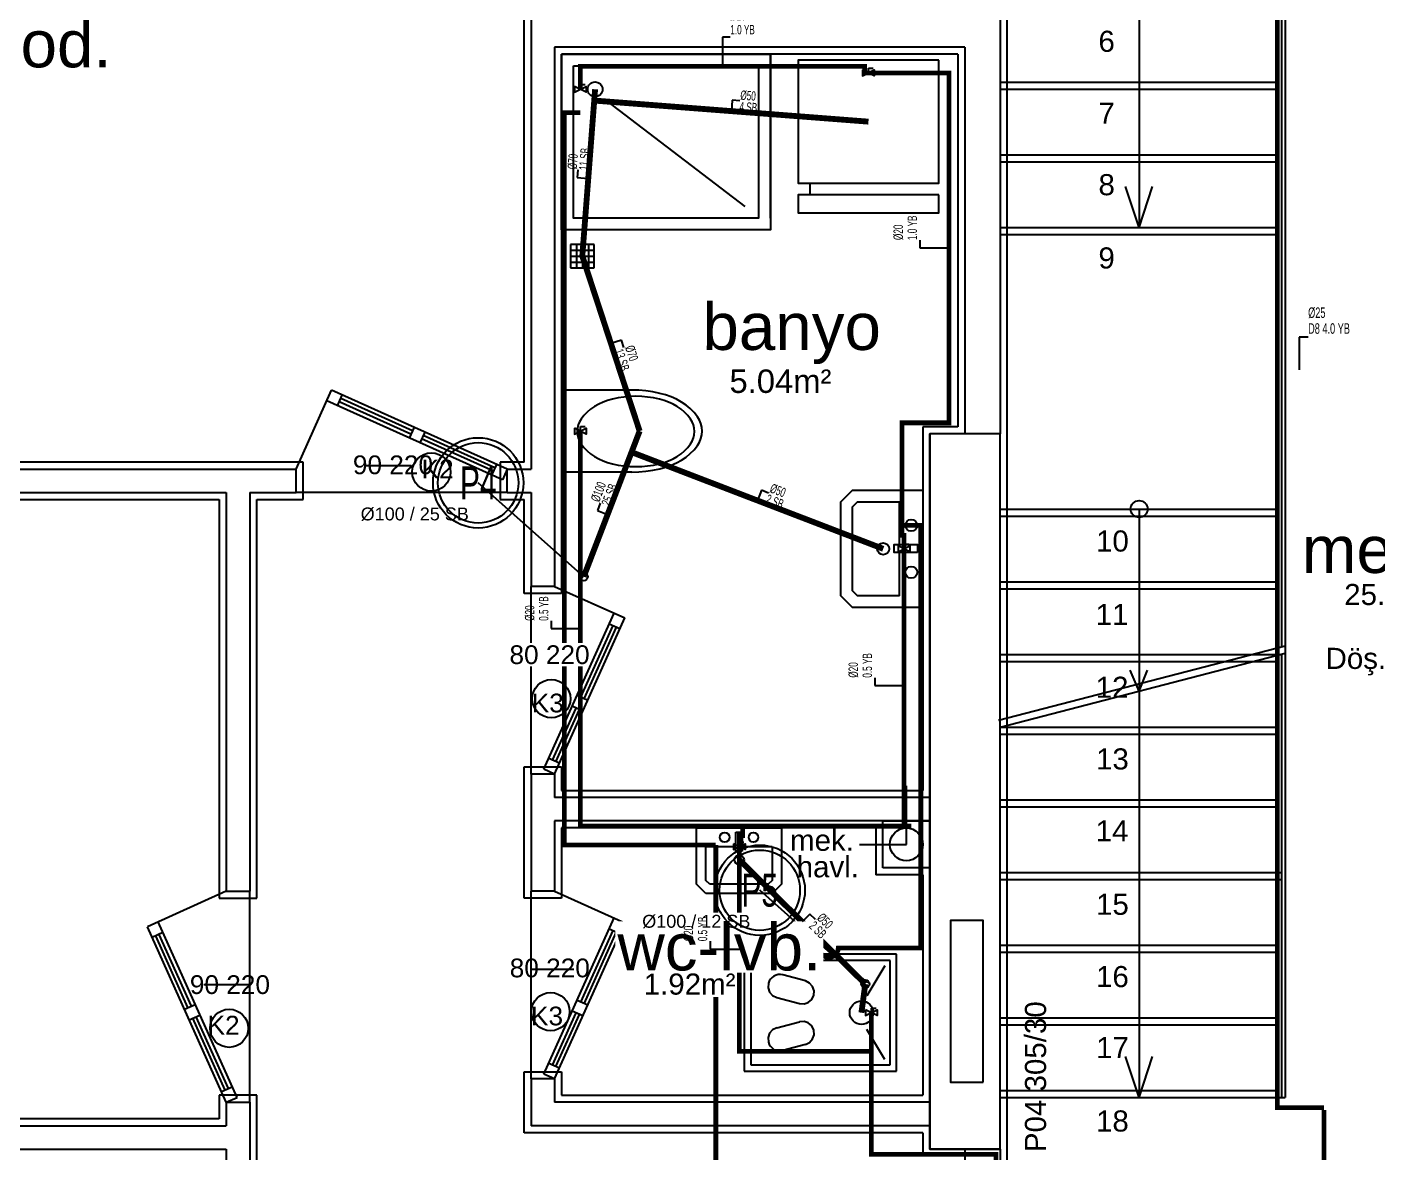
# Model space of a CAD drawing. Header units: centimetres. Extents: x -13133 to 30552, y -2 to 4552.
# Drawn here: x 13176 to 13752, y 1133 to 1613 of the extents above; entities that cross this region are included whole.
import ezdxf
from ezdxf.enums import TextEntityAlignment as Align

# ---------------------------------------------------------------- set-up
doc = ezdxf.new("R2010")
doc.units = ezdxf.units.CM
for name, pattern in [('BASMA HATTI', [31, 25, -6]), ('DASHED', [18, 12, -6]), ('PISSU HATTI', [26, 20, -6])]:
    doc.linetypes.add(name, pattern=pattern)
for name, color, linetype in [('MTY-PISSU-CAP', 211, 'CONTINUOUS'), ('MTY-PISSU-KOLON', 211, 'DASHED'), ('MTY-TEMIZSU-CAP', 101, 'CONTINUOUS'), ('MTY-VANA', 1, 'CONTINUOUS'), ('MTY-YUK-BIRIMI', 7, 'CONTINUOUS'), ('ROTAS-MIMARI', 8, 'CONTINUOUS'), ('ROTAS-MIMARI-KOLON', 8, 'CONTINUOUS'), ('ROTAS-MIMARI-YAZI', 8, 'CONTINUOUS'), ('ROTAS-PISSU-BORU-TAVANDAN', 6, 'PISSU HATTI'), ('ROTAS-PISSU-CAP', 211, 'CONTINUOUS'), ('ROTAS-PISSU-KOLONNO', 211, 'CONTINUOUS'), ('ROTAS-SICAKSU-BORU', 1, 'BASMA HATTI'), ('ROTAS-SOGUKSU-BORU', 5, 'CONTINUOUS'), ('ROTAS-TEFRIS', 15, 'CONTINUOUS')]:
    doc.layers.add(name, color=color, linetype=linetype)
doc.styles.add('ANOTATIVO', font='arial.ttf')
doc.styles.add('MTY_CAP', font='wturkce.SHX', dxfattribs={"width": 0.65, "height": 20})
doc.styles.add('MTYCAPLT', font='arial.ttf', dxfattribs={"width": 0.65, "height": 1})
doc.styles.add('ROTAS', font='arial.ttf')

# ---------------------------------------------------------------- blocks, each defined once
blk = doc.blocks.new('MTY-PIS SU CAP SB')
at = {"layer": 'MTY-PISSU-CAP'}
for p, q in [((0.83, 1.17), (0, 1.17)), ((0, 1.17), (0, 0))]:
    blk.add_line(p, q, dxfattribs=at)
at = {"layer": 'MTY-PISSU-CAP', "style": 'MTY_CAP', "width": 0.65}
blk.add_attdef('PSCP_001', (0.83, 1.29), '', height=1, dxfattribs=at)
at = {"layer": 'MTY-YUK-BIRIMI', "color": 211, "style": 'MTY_CAP', "width": 0.65}
blk.add_attdef('PS_001', (0.83, 0.07), '', height=1, dxfattribs=at)
blk = doc.blocks.new('MTY-PIS SU KOLON')
at = {"layer": 'MTY-PISSU-KOLON', "linetype": 'Continuous', "lineweight": -3}
blk.add_hatch(color=256, dxfattribs=at).paths.add_polyline_path([(-2.7, -0.1, 0.848135), (0, -0.1, -0.848135), (2.7, -0.1, 0.414214), (0, 2.6, 0.414214)])
blk.add_circle((0, 0), 3.5, dxfattribs=at)
blk = doc.blocks.new('MTY-KOLON NO PIS SU')
at = {"color": 6, "linetype": 'Continuous', "ltscale": 100}
blk.add_circle((0, 0), 27.5, dxfattribs=at)
at = {"color": 7, "linetype": 'Continuous', "ltscale": 100}
blk.add_circle((0, 0), 24.5, dxfattribs=at)
at = {"style": 'ANOTATIVO', "width": 0.65}
blk.add_attdef('K', text='', height=20, dxfattribs=at).set_placement((0, 0), align=Align.MIDDLE_CENTER)
blk = doc.blocks.new('MTY-KURESEL VANA')
at = {"layer": 'MTY-VANA'}
for p, q in [((0, 0), (0, 8)), ((0, 8), (8, 8))]:
    blk.add_line(p, q, dxfattribs=at)
blk.add_lwpolyline([(-10, 5), (-10, -5), (10, 5), (10, -5), (-10, 5)], dxfattribs=at)
at = {"layer": 'MTY-VANA', "style": 'MTYCAPLT', "width": 0.65}
blk.add_attdef('CAP', text='', height=10, dxfattribs=at).set_placement((-1.1, 0), align=Align.CENTER)
blk = doc.blocks.new('MTY-TEMIZ SU CAP MB')
at = {"layer": 'MTY-TEMIZSU-CAP'}
for p, q in [((0.83, 3.1), (0, 3.1)), ((0, 3.1), (0, 0))]:
    blk.add_line(p, q, dxfattribs=at)
at = {"layer": 'MTY-TEMIZSU-CAP', "style": 'MTY_CAP', "width": 0.65}
for tag, p in [('SOCP_001', (0.83, 4.92)), ('SCCP_001', (0.83, 1.92))]:
    blk.add_attdef(tag, p, '', height=1, dxfattribs=at)
at = {"layer": 'MTY-YUK-BIRIMI', "color": 101, "style": 'MTY_CAP', "width": 0.65}
for tag, p in [('SO_001', (0.83, 3.42)), ('SC_001', (0.83, 0.42))]:
    blk.add_attdef(tag, p, '', height=1, dxfattribs=at)

msp = doc.modelspace()

# ---------------------------------------------------------------- linework, layer by layer
at = {"layer": 'ROTAS-MIMARI'}
for p, q in [((13650.07, 1774.24), (13650.07, 1527.24)), ((13709.32, 1774.24), (13709.32, 1348.07)), ((13710.82, 1774.24), (13710.82, 1348.46)), ((13712.32, 1774.24), (13712.32, 1345.75)), ((13590.82, 1689.24), (13590.82, 1439.24)), ((13593.82, 1474.24), (13593.82, 1689.24)), ((13387.82, 1427.24), (13387.82, 1627.1)), ((13390.82, 1624.1), (13390.82, 1424.24)), ((13575.82, 1604.24), (13400.82, 1604.24)), ((13400.82, 1604.24), (13400.82, 1374.24)), ((13575.82, 1604.24), (13575.82, 1439.24)), ((13572.82, 1601.24), (13403.82, 1601.24)), ((13403.82, 1601.24), (13403.82, 1371.24)), ((13492.82, 1531.24), (13492.82, 1601.24)), ((13572.82, 1601.24), (13572.82, 1442.24)), ((13590.82, 1589.24), (13709.32, 1589.24)), ((13590.82, 1586.24), (13709.32, 1586.24)), ((13590.82, 1558.24), (13709.32, 1558.24)), ((13590.82, 1555.24), (13709.32, 1555.24)), ((13650.07, 1527.24), (13644.34, 1544.76)), ((13650.07, 1527.24), (13655.81, 1544.76)), ((13590.82, 1527.24), (13709.32, 1527.24)), ((13590.82, 1524.24), (13709.32, 1524.24)), ((13417.63, 1520.1), (13407.63, 1520.1)), ((13407.63, 1520.1), (13407.63, 1510.1)), ((13407.63, 1517.63), (13417.63, 1517.63)), ((13410.09, 1520.1), (13410.09, 1510.1)), ((13412.71, 1520.1), (13412.71, 1510.1)), ((13415.33, 1520.1), (13415.33, 1510.1)), ((13417.63, 1510.1), (13417.63, 1520.1)), ((13407.63, 1515.1), (13417.63, 1515.1)), ((13407.63, 1512.57), (13417.63, 1512.57)), ((13407.63, 1510.1), (13417.63, 1510.1)), ((13593.82, 1414.24), (13593.82, 1474.24)), ((13290.58, 1424.24), (13305.7, 1457.88)), ((13380.58, 1424.24), (13305.7, 1457.88)), ((13433.7, 1457.98), (13403.77, 1457.98)), ((13403.77, 1457.98), (13403.77, 1422.94)), ((13378.53, 1419.68), (13303.65, 1453.32)), ((13308.21, 1451.27), (13310.26, 1455.83)), ((13339.54, 1439.16), (13308.94, 1452.91)), ((13340.19, 1440.6), (13309.59, 1454.35)), ((13340.86, 1442.08), (13338.81, 1437.52)), ((13557.82, 1442.24), (13557.82, 1287.24)), ((13572.82, 1442.24), (13557.82, 1442.24)), ((13345.42, 1440.03), (13343.37, 1435.47)), ((13374.7, 1423.36), (13344.1, 1437.11)), ((13375.35, 1424.8), (13344.75, 1438.55)), ((12930.82, 1424.24), (13290.58, 1424.24)), ((13293.58, 1427.24), (12933.82, 1427.24)), ((13290.58, 1414.24), (13290.58, 1424.24)), ((13293.58, 1411.24), (13293.58, 1427.24)), ((13320.33, 1425.87), (13339.65, 1425.87)), ((13376.02, 1426.29), (13373.97, 1421.72)), ((13387.82, 1427.24), (13377.58, 1427.24)), ((13377.58, 1427.24), (13377.58, 1411.24)), ((13380.58, 1424.24), (13378.53, 1419.68)), ((13380.58, 1424.24), (13390.82, 1424.24)), ((13380.58, 1414.24), (13380.58, 1424.24)), ((13433.7, 1422.98), (13403.81, 1422.98)), ((12930.82, 1414.24), (13260.82, 1414.24)), ((13260.82, 1414.24), (13260.82, 1244.24)), ((13270.82, 1414.24), (13290.58, 1414.24)), ((13270.82, 1414.24), (13270.82, 1244.24)), ((13380.58, 1414.24), (13290.58, 1414.24)), ((13380.58, 1414.24), (13390.82, 1414.24)), ((13390.82, 1414.24), (13390.82, 1374.24)), ((13593.82, 1189.24), (13593.82, 1414.24)), ((12933.82, 1411.24), (13257.82, 1411.24)), ((13257.82, 1411.24), (13257.82, 1241.24)), ((13273.82, 1241.24), (13273.82, 1411.24)), ((13273.82, 1411.24), (13293.58, 1411.24)), ((13377.58, 1411.24), (13387.82, 1411.24)), ((13387.82, 1371.24), (13387.82, 1411.24)), ((13590.82, 1407.24), (13709.32, 1407.24)), ((13650.07, 1407.24), (13650.07, 1329.6)), ((13590.82, 1404.24), (13709.32, 1404.24)), ((13403.82, 1371.24), (13387.82, 1371.24)), ((13400.82, 1374.24), (13390.82, 1374.24)), ((13390.82, 1294.24), (13390.82, 1374.24)), ((13400.82, 1374.24), (13430.73, 1360.8)), ((13590.82, 1376.24), (13709.32, 1376.24)), ((13590.82, 1373.24), (13709.32, 1373.24)), ((13396.26, 1296.29), (13426.17, 1362.85)), ((13400.82, 1294.24), (13430.73, 1360.8)), ((13412.01, 1326.95), (13425.76, 1357.55)), ((13413.45, 1326.3), (13427.2, 1356.9)), ((13424.12, 1358.29), (13428.68, 1356.24)), ((13590.07, 1317.14), (13712.32, 1348.85)), ((13408.94, 1345.49), (13390.82, 1345.49)), ((13590.82, 1314.24), (13712.32, 1345.75)), ((13590.82, 1345.24), (13709.32, 1345.24)), ((13709.32, 1345.24), (13709.32, 1156.24)), ((13710.82, 1345.36), (13710.82, 1156.24)), ((13712.32, 1345.75), (13712.32, 1156.24)), ((13590.82, 1342.24), (13709.32, 1342.24)), ((13650.07, 1329.6), (13646.21, 1338.51)), ((13650.07, 1329.6), (13653.72, 1338.57)), ((13414.93, 1325.64), (13410.37, 1327.69)), ((13650.07, 1329.6), (13650.07, 1156.24)), ((13399.95, 1300.11), (13409.96, 1322.39)), ((13401.39, 1299.46), (13411.4, 1321.74)), ((13412.89, 1321.08), (13408.32, 1323.13)), ((13590.82, 1314.24), (13709.32, 1314.24)), ((13590.82, 1311.24), (13709.32, 1311.24)), ((13387.82, 1241.24), (13387.82, 1297.24)), ((13387.82, 1297.24), (13403.82, 1297.24)), ((13400.82, 1294.24), (13396.26, 1296.29)), ((13402.87, 1298.8), (13398.31, 1300.85)), ((13403.82, 1297.24), (13403.82, 1287.24)), ((13390.82, 1294.24), (13390.82, 1244.24)), ((13400.82, 1294.24), (13390.82, 1294.24)), ((13400.82, 1294.24), (13400.82, 1284.24)), ((13403.82, 1287.24), (13557.82, 1287.24)), ((13550.82, 1264.24), (13550.82, 1289.24)), ((13560.82, 1284.24), (13400.82, 1284.24)), ((13590.82, 1283.24), (13709.32, 1283.24)), ((13590.82, 1280.24), (13709.32, 1280.24)), ((13560.82, 1274.24), (13400.82, 1274.24)), ((13400.82, 1274.24), (13400.82, 1244.24)), ((13540.82, 1274.24), (13560.82, 1274.24)), ((13540.82, 1254.24), (13540.82, 1274.24)), ((13560.82, 1274.24), (13560.82, 1254.24)), ((13537.82, 1271.24), (13403.82, 1271.24)), ((13403.82, 1271.24), (13403.82, 1241.24)), ((13461.34, 1271.24), (13497.6, 1271.24)), ((13461.34, 1247.24), (13461.34, 1271.24)), ((13478.13, 1261.41), (13478.13, 1269.41)), ((13478.13, 1269.41), (13480.81, 1269.41)), ((13480.81, 1269.41), (13480.81, 1261.41)), ((13497.6, 1271.24), (13497.6, 1247.24)), ((13537.82, 1271.24), (13537.82, 1251.24)), ((13478.13, 1263.24), (13465.34, 1263.24)), ((13465.34, 1248.89), (13465.34, 1263.24)), ((13493.6, 1263.24), (13480.81, 1263.24)), ((13493.6, 1263.24), (13493.6, 1248.89)), ((13530.82, 1264.24), (13550.82, 1264.24)), ((13480.81, 1261.41), (13478.13, 1261.41)), ((13557.82, 1251.24), (13537.82, 1251.24)), ((13560.82, 1254.24), (13540.82, 1254.24)), ((13557.82, 1251.24), (13557.82, 1212.24)), ((13590.82, 1252.24), (13710.82, 1252.24)), ((13465.34, 1243.24), (13461.34, 1247.24)), ((13466.99, 1247.24), (13465.34, 1248.89)), ((13491.94, 1247.24), (13466.99, 1247.24)), ((13493.6, 1248.89), (13491.94, 1247.24)), ((13497.6, 1247.24), (13493.6, 1243.24)), ((13590.82, 1249.24), (13710.82, 1249.24)), ((13260.82, 1244.24), (13227.18, 1229.12)), ((13257.82, 1241.24), (13273.82, 1241.24)), ((13260.82, 1244.24), (13270.82, 1244.24)), ((13270.82, 1154.24), (13270.82, 1244.24)), ((13403.82, 1241.24), (13387.82, 1241.24)), ((13400.82, 1244.24), (13390.82, 1244.24)), ((13390.82, 1164.24), (13390.82, 1244.24)), ((13400.82, 1244.24), (13430.73, 1230.8)), ((13493.6, 1243.24), (13465.34, 1243.24)), ((13260.82, 1154.24), (13227.18, 1229.12)), ((13265.39, 1156.29), (13231.74, 1231.17)), ((13396.26, 1166.29), (13426.17, 1232.85)), ((13400.82, 1164.24), (13430.73, 1230.8)), ((13412.01, 1196.95), (13425.76, 1227.55)), ((13424.12, 1228.29), (13428.68, 1226.24)), ((13233.79, 1226.61), (13229.23, 1224.56)), ((13244.46, 1194.62), (13230.71, 1225.22)), ((13245.9, 1195.27), (13232.15, 1225.87)), ((13413.45, 1196.3), (13427.2, 1226.9)), ((13481.67, 1217.46), (13481.67, 1167.46)), ((13546.67, 1217.46), (13481.67, 1217.46)), ((13546.67, 1167.46), (13546.67, 1217.46)), ((13590.82, 1221.24), (13709.32, 1221.24)), ((13590.82, 1218.24), (13709.32, 1218.24)), ((13408.96, 1210.86), (13390.85, 1210.86)), ((13484.46, 1214.68), (13484.46, 1170.24)), ((13543.89, 1214.68), (13484.46, 1214.68)), ((13541.67, 1212.46), (13533.9, 1199.71)), ((13543.89, 1170.24), (13543.89, 1214.68)), ((13557.82, 1212.24), (13557.82, 1157.26)), ((13251.25, 1204.52), (13270.82, 1204.52)), ((13507.8, 1205.99), (13498.14, 1208.58)), ((13495.55, 1198.92), (13505.21, 1196.34)), ((13242.98, 1193.96), (13247.54, 1196.01)), ((13412.89, 1191.08), (13408.32, 1193.13)), ((13414.93, 1195.64), (13410.37, 1197.69)), ((13245.03, 1189.4), (13249.59, 1191.45)), ((13260.26, 1159.46), (13246.51, 1190.06)), ((13261.7, 1160.11), (13247.95, 1190.71)), ((13399.95, 1170.11), (13409.96, 1192.39)), ((13401.39, 1169.46), (13411.4, 1191.74)), ((13495.55, 1185.99), (13505.21, 1188.58)), ((13590.82, 1190.24), (13709.32, 1190.24)), ((13590.82, 1187.24), (13709.32, 1187.24)), ((13593.82, 1134.24), (13593.82, 1189.24)), ((13541.67, 1172.46), (13533.9, 1185.28)), ((13507.8, 1178.92), (13498.14, 1176.34)), ((13402.87, 1168.8), (13398.31, 1170.85)), ((13484.46, 1170.24), (13543.89, 1170.24)), ((13650.07, 1156.24), (13644.34, 1173.76)), ((13650.07, 1156.24), (13655.81, 1173.76)), ((13387.82, 1141.24), (13387.82, 1167.24)), ((13387.82, 1167.24), (13403.82, 1167.24)), ((13390.82, 1164.24), (13390.82, 1144.24)), ((13400.82, 1164.24), (13390.82, 1164.24)), ((13400.82, 1164.24), (13396.26, 1166.29)), ((13400.82, 1164.24), (13400.82, 1154.24)), ((13403.82, 1167.24), (13403.82, 1157.24)), ((13481.67, 1167.46), (13546.67, 1167.46)), ((13258.78, 1158.8), (13263.34, 1160.85)), ((13590.82, 1159.24), (13709.32, 1159.24)), ((13273.82, 1157.24), (13257.82, 1157.24)), ((13257.82, 1157.24), (13257.82, 1152.24)), ((13260.82, 1154.24), (13265.39, 1156.29)), ((13260.82, 1154.24), (13260.82, 1144.24)), ((13260.82, 1154.24), (13270.82, 1154.24)), ((13270.82, 1154.24), (13270.82, 1124.24)), ((13273.82, 1149.24), (13273.82, 1157.24)), ((13560.82, 1154.26), (13400.82, 1154.26)), ((13403.82, 1157.26), (13557.82, 1157.26)), ((13590.82, 1156.24), (13710.82, 1156.24)), ((13709.32, 1156.24), (13712.32, 1156.24)), ((13709.32, 1156.24), (13712.32, 1156.24)), ((13257.82, 1147.24), (12938.82, 1147.24)), ((13257.82, 1152.24), (13257.82, 1147.24)), ((13273.82, 1134.24), (13273.82, 1149.24)), ((12935.82, 1144.24), (13260.82, 1144.24)), ((13557.82, 1141.26), (13387.82, 1141.26)), ((13560.82, 1144.26), (13390.82, 1144.26)), ((13557.82, 1141.26), (13557.82, 1131.24)), ((12935.82, 1134.24), (13260.82, 1134.24)), ((13260.82, 1134.24), (13260.82, 1124.24)), ((13273.82, 1121.24), (13273.82, 1134.24)), ((13575.82, 1134.24), (13575.82, 1104.24)), ((13590.82, 1134.24), (13590.82, 1104.24)), ((13593.82, 1101.24), (13593.82, 1134.24))]:
    msp.add_line(p, q, dxfattribs=at)
for points in [[(13403.82, 1601.24), (13492.82, 1601.24), (13492.82, 1526.24), (13403.82, 1526.24), (13403.82, 1601.24)], [(13408.82, 1596.24), (13487.82, 1596.24), (13487.82, 1531.24), (13408.82, 1531.24), (13408.82, 1596.24)], [(13564.66, 1598.61), (13504.66, 1598.61), (13504.66, 1546.26), (13564.66, 1546.26), (13564.66, 1598.61)], [(13482.09, 1536.24), (13423.09, 1581.24)], [(13509.66, 1546.26), (13509.66, 1541.26)], [(13564.66, 1541.26), (13504.66, 1541.26), (13504.66, 1533.61), (13564.66, 1533.61), (13564.66, 1541.26)], [(13445.74, 1456.54), (13442.77, 1457.17), (13439.76, 1457.62), (13436.74, 1457.89), (13433.7, 1457.98)], [(13425.44, 1454.09), (13423.44, 1453.51), (13421.5, 1452.79), (13419.61, 1451.92), (13417.78, 1450.92)], [(13435.46, 1455.31), (13432.93, 1455.24), (13430.41, 1455.01), (13427.92, 1454.62), (13425.44, 1454.09)], [(13445.48, 1454.09), (13443, 1454.62), (13440.5, 1455.01), (13437.99, 1455.24), (13435.46, 1455.31)], [(13453.14, 1450.92), (13451.31, 1451.92), (13449.42, 1452.79), (13447.48, 1453.51), (13445.48, 1454.09)], [(13454.91, 1452.85), (13452.73, 1454.02), (13450.46, 1455.03), (13448.13, 1455.87), (13445.74, 1456.54)], [(13461.75, 1446.6), (13460.3, 1448.43), (13458.66, 1450.09), (13456.87, 1451.57), (13454.91, 1452.85)], [(13417.78, 1450.92), (13416.16, 1449.82), (13414.66, 1448.56), (13413.3, 1447.15), (13412.11, 1445.59)], [(13458.81, 1445.59), (13457.61, 1447.15), (13456.26, 1448.56), (13454.76, 1449.82), (13453.14, 1450.92)], [(13463.7, 1440.48), (13463.57, 1442.11), (13463.2, 1443.69), (13462.59, 1445.2), (13461.75, 1446.6)], [(13412.11, 1445.59), (13411.4, 1444.38), (13410.88, 1443.08), (13410.57, 1441.72), (13410.46, 1440.31)], [(13460.46, 1440.31), (13460.35, 1441.72), (13460.04, 1443.08), (13459.52, 1444.38), (13458.81, 1445.59)], [(13461.75, 1434.35), (13462.59, 1435.76), (13463.2, 1437.26), (13463.57, 1438.85), (13463.7, 1440.48)], [(13410.46, 1440.31), (13410.57, 1438.91), (13410.88, 1437.55), (13411.4, 1436.25), (13412.11, 1435.03)], [(13412.11, 1435.03), (13413.3, 1433.48), (13414.66, 1432.07), (13416.16, 1430.8), (13417.78, 1429.71)], [(13453.14, 1429.71), (13454.76, 1430.8), (13456.26, 1432.07), (13457.61, 1433.48), (13458.81, 1435.03)], [(13458.81, 1435.03), (13459.52, 1436.25), (13460.04, 1437.55), (13460.35, 1438.91), (13460.46, 1440.31)], [(13590.82, 1439.24), (13560.82, 1439.24)], [(13560.82, 1134.24), (13560.82, 1439.24)], [(13590.82, 1134.24), (13590.82, 1439.24)], [(13417.78, 1429.71), (13419.61, 1428.7), (13421.5, 1427.84), (13423.44, 1427.12), (13425.44, 1426.54)], [(13445.48, 1426.54), (13447.48, 1427.12), (13449.42, 1427.84), (13451.31, 1428.7), (13453.14, 1429.71)], [(13454.91, 1428.1), (13456.87, 1429.39), (13458.66, 1430.86), (13460.3, 1432.52), (13461.75, 1434.35)], [(13425.44, 1426.54), (13427.92, 1426), (13430.41, 1425.62), (13432.93, 1425.39), (13435.46, 1425.31)], [(13433.7, 1422.98), (13436.74, 1423.07), (13439.76, 1423.34), (13442.77, 1423.79), (13445.74, 1424.41)], [(13435.46, 1425.31), (13437.99, 1425.39), (13440.5, 1425.62), (13443, 1426), (13445.48, 1426.54)], [(13445.74, 1424.41), (13448.13, 1425.08), (13450.46, 1425.92), (13452.73, 1426.93), (13454.91, 1428.1)], [(13557.92, 1415.27), (13557.92, 1365.27), (13527.92, 1365.27), (13522.92, 1370.27), (13522.92, 1410.27), (13527.92, 1415.27), (13557.92, 1415.27)], [(13547.92, 1370.27), (13529.99, 1370.27), (13527.92, 1372.35), (13527.92, 1408.2), (13529.99, 1410.27), (13547.92, 1410.27)], [(13547.92, 1392.08), (13547.92, 1410.27)], [(13555.64, 1388.73), (13545.64, 1388.73), (13545.64, 1392.08), (13555.64, 1392.08), (13555.64, 1388.73)], [(13547.92, 1370.27), (13547.92, 1388.73)], [(13492.01, 1205.05), (13491.89, 1203.07), (13492.51, 1201.25), (13493.77, 1199.81), (13495.55, 1198.92)], [(13498.14, 1208.58), (13497.17, 1208.74), (13496.19, 1208.71), (13495.24, 1208.49), (13494.34, 1208.08), (13493.54, 1207.51), (13492.88, 1206.8), (13492.36, 1205.97), (13492.01, 1205.05)], [(13505.21, 1196.34), (13507.19, 1196.21), (13509, 1196.83), (13510.45, 1198.09), (13511.33, 1199.87), (13511.46, 1201.85), (13510.83, 1203.67), (13509.58, 1205.11), (13507.8, 1205.99)], [(13507.8, 1178.92), (13509.58, 1179.81), (13510.83, 1181.25), (13511.46, 1183.07), (13511.33, 1185.05), (13510.45, 1186.83), (13509, 1188.08), (13507.19, 1188.71), (13505.21, 1188.58)], [(13495.55, 1185.99), (13493.77, 1185.11), (13492.51, 1183.67), (13491.89, 1181.85), (13492.01, 1179.87)], [(13492.01, 1179.87), (13492.36, 1178.95), (13492.88, 1178.12), (13493.54, 1177.41), (13494.34, 1176.83), (13495.24, 1176.43), (13496.19, 1176.21), (13497.17, 1176.18), (13498.14, 1176.34)], [(13590.82, 1134.24), (13560.82, 1134.24)]]:
    msp.add_lwpolyline(points, dxfattribs=at)
for centre, radius in [((13418.09, 1586.24), 3.16), ((13348.25, 1423.03), 8.14), ((13650.07, 1407.24), 3.6), ((13552.92, 1400.27), 2.52), ((13540.96, 1390.27), 2.52), ((13552.92, 1380.27), 2.52), ((13399.42, 1326.36), 8.14), ((13473.34, 1267.24), 2.02), ((13485.6, 1267.24), 2.02), ((13550.82, 1264.24), 7), ((13479.57, 1257.67), 2.02), ((13399.08, 1192.9), 8.14), ((13262.03, 1185.82), 8.14), ((13531.67, 1192.46), 5)]:
    msp.add_circle(centre, radius, dxfattribs=at)
at = {"layer": 'ROTAS-MIMARI-KOLON'}
for points in [[(13590.82, 1439.24), (13560.82, 1439.24), (13560.82, 1134.24), (13590.82, 1134.24), (13590.82, 1439.24)], [(13583.63, 1162.84), (13583.63, 1231.81), (13569.66, 1231.81), (13569.66, 1162.84), (13583.63, 1162.84)]]:
    msp.add_lwpolyline(points, dxfattribs=at)
at = {"layer": 'ROTAS-PISSU-BORU-TAVANDAN', "const_width": 2.5}
for points in [[(13418.09, 1586.24), (13417.72, 1581.42)], [(13417.72, 1581.42), (13412.63, 1515.1)], [(13534.66, 1572.43), (13417.72, 1581.42)], [(13412.63, 1515.1), (13437.08, 1440.48)], [(13437.08, 1440.48), (13433.63, 1431.49)], [(13433.63, 1431.49), (13413.24, 1378.39)], [(13540.96, 1390.27), (13433.63, 1431.49)], [(13479.57, 1257.67), (13533.31, 1204.68)], [(13531.67, 1192.46), (13533.31, 1204.68)]]:
    msp.add_lwpolyline(points, dxfattribs=at)
at = {"layer": 'ROTAS-PISSU-KOLONNO'}
for p, q in [((13413.24, 1378.39), (13368.24, 1418.39)), ((13533.31, 1204.68), (13488.31, 1244.68))]:
    msp.add_line(p, q, dxfattribs=at)
at = {"layer": 'ROTAS-SICAKSU-BORU', "const_width": 2}
for points in [[(13411.82, 1576.24), (13405, 1576.24), (13405, 1264), (13469.57, 1264)], [(13549.82, 1400.27), (13557, 1400.27), (13557, 1220), (13521.77, 1220), (13521.63, 1218.96), (13521.23, 1218), (13520.6, 1217.17), (13519.77, 1216.54), (13518.81, 1216.14), (13517.77, 1216), (13516.73, 1216.14), (13515.77, 1216.54), (13514.94, 1217.17), (13514.31, 1218), (13513.91, 1218.96), (13513.77, 1220), (13483.57, 1220), (13483.43, 1218.96), (13483.03, 1218), (13482.4, 1217.17), (13481.57, 1216.54), (13480.61, 1216.14), (13479.57, 1216), (13478.53, 1216.14), (13477.57, 1216.54), (13476.74, 1217.17), (13476.11, 1218), (13475.71, 1218.96), (13475.57, 1220), (13469.57, 1220)], [(13469.57, 1263.24), (13469.57, 1264), (13469.57, 952), (13633, 952), (13633, 696), (13653, 696), (13653, 695.15), (13656.72, 695.15)]]:
    msp.add_lwpolyline(points, dxfattribs=at)
at = {"layer": 'ROTAS-SOGUKSU-BORU', "const_width": 2}
for points in [[(13728.93, 1009.24), (13728.93, 1152), (13729, 1152), (13709, 1152), (13709, 1908), (13707.88, 1908), (13707.88, 1911.95)], [(13411.82, 1586.24), (13411.82, 1596), (13533, 1596), (13533, 1593.24), (13534.66, 1593.24)], [(13534.66, 1593.24), (13569, 1593.24), (13569, 1444), (13549, 1444), (13549, 1396), (13549.82, 1396), (13549.82, 1392)], [(13411.82, 1440.48), (13411.82, 1272), (13481, 1272)], [(13549.82, 1390.27), (13549.82, 1392), (13549.82, 1272), (13553, 1272), (13481, 1272), (13481, 1268), (13479.57, 1268), (13479.57, 1263.24)], [(13479.57, 1263.24), (13479.57, 1176), (13535.89, 1176)], [(13535.89, 1192.46), (13535.89, 1132), (13589, 1132), (13589, 1044), (13605, 1044), (13605, 1042.13), (13610.37, 1042.13)]]:
    msp.add_lwpolyline(points, dxfattribs=at)

# ---------------------------------------------------------------- block references
at = {"layer": 'ROTAS-PISSU-KOLONNO'}
ref = msp.add_blockref('MTY-KOLON NO PIS SU', (13368.24, 1418.39), dxfattribs=dict(at, xscale=0.7, yscale=0.7))
ref.add_attrib('K', 'P4', dxfattribs={"height": 14, "style": 'ANOTATIVO', "width": 0.65}).set_placement((13368.24, 1418.39), align=Align.MIDDLE_CENTER)
at = {"layer": 'ROTAS-TEFRIS'}
ref = msp.add_blockref('MTY-TEMIZ SU CAP MB', (13472.41, 1596), dxfattribs=dict(at, xscale=4, yscale=4))
ref.add_attrib('SO_001', '1.0 YB', (13475.75, 1609.67), dxfattribs={"color": 101, "height": 4, "style": 'MTY_CAP', "width": 0.65})
ref.add_attrib('SOCP_001', 'Ø20', (13475.75, 1615.67), dxfattribs={"height": 4, "style": 'MTY_CAP', "width": 0.65})
for name, p, xscale, yscale in [('MTY-KURESEL VANA', (13534.66, 1593.24), 0.25, 0.25), ('MTY-KURESEL VANA', (13411.82, 1586.24), 0.25, 0.25), ('MTY-KURESEL VANA', (13411.82, 1440.48), 0.25, 0.25), ('MTY-KURESEL VANA', (13549.82, 1390.27), 0.25, 0.25), ('MTY-PIS SU KOLON', (13413.24, 1378.39), 0.5, 0.5), ('MTY-KURESEL VANA', (13479.57, 1263.24), 0.25, 0.25), ('MTY-PIS SU KOLON', (13533.31, 1204.68), 0.5, 0.5), ('MTY-KURESEL VANA', (13535.89, 1192.46), 0.25, 0.25)]:
    msp.add_blockref(name, p, dxfattribs=dict(at, xscale=xscale, yscale=yscale))
ref = msp.add_blockref('MTY-PIS SU CAP SB', (13476.19, 1576.92), dxfattribs=dict(at, xscale=4, yscale=4, rotation=-4.392046349340035))
ref.add_attrib('PSCP_001', 'Ø50', (13479.91, 1581.81), dxfattribs={"height": 4, "rotation": 355.60795, "style": 'MTY_CAP', "width": 0.65})
ref.add_attrib('PS_001', '4 SB', (13479.54, 1576.93), dxfattribs={"color": 211, "height": 4, "rotation": 355.60795, "style": 'MTY_CAP', "width": 0.65})
ref = msp.add_blockref('MTY-PIS SU CAP SB', (13415.17, 1548.26), dxfattribs=dict(at, xscale=4, yscale=4, rotation=85.60795365067335))
ref.add_attrib('PSCP_001', 'Ø70', (13410.28, 1551.98), dxfattribs={"height": 4, "rotation": 85.60795, "style": 'MTY_CAP', "width": 0.65})
ref.add_attrib('PS_001', '11 SB', (13415.17, 1551.6), dxfattribs={"color": 211, "height": 4, "rotation": 85.60795, "style": 'MTY_CAP', "width": 0.65})
ref = msp.add_blockref('MTY-TEMIZ SU CAP MB', (13569, 1518.62), dxfattribs=dict(at, xscale=4, yscale=4, rotation=90))
ref.add_attrib('SO_001', '1.0 YB', (13555.33, 1521.95), dxfattribs={"color": 101, "height": 4, "rotation": 90, "style": 'MTY_CAP', "width": 0.65})
ref.add_attrib('SOCP_001', 'Ø20', (13549.33, 1521.95), dxfattribs={"height": 4, "rotation": 90, "style": 'MTY_CAP', "width": 0.65})
ref = msp.add_blockref('MTY-TEMIZ SU CAP MB', (13718.41, 1466.59), dxfattribs=dict(at, xscale=4.5, yscale=4.5))
ref.add_attrib('SO_001', 'D8 4.0 YB', (13722.16, 1481.97), dxfattribs={"color": 101, "height": 4.5, "style": 'MTY_CAP', "width": 0.65})
ref.add_attrib('SOCP_001', 'Ø25', (13722.16, 1488.72), dxfattribs={"height": 4.5, "style": 'MTY_CAP', "width": 0.65})
ref = msp.add_blockref('MTY-PIS SU CAP SB', (13424.85, 1477.79), dxfattribs=dict(at, xscale=4, yscale=4, rotation=-71.85675387407275))
ref.add_attrib('PSCP_001', 'Ø70', (13430.79, 1476.23), dxfattribs={"height": 4, "rotation": 288.14325, "style": 'MTY_CAP', "width": 0.65})
ref.add_attrib('PS_001', '13 SB', (13426.14, 1474.71), dxfattribs={"color": 211, "height": 4, "rotation": 288.14325, "style": 'MTY_CAP', "width": 0.65})
ref = msp.add_blockref('MTY-PIS SU CAP SB', (13423.44, 1404.94), dxfattribs=dict(at, xscale=4, yscale=4, rotation=68.99437060397175))
ref.add_attrib('PSCP_001', 'Ø100', (13419.81, 1409.9), dxfattribs={"height": 4, "rotation": 68.99437, "style": 'MTY_CAP', "width": 0.65})
ref.add_attrib('PS_001', '25 SB', (13424.39, 1408.15), dxfattribs={"color": 211, "height": 4, "rotation": 68.99437, "style": 'MTY_CAP', "width": 0.65})
ref = msp.add_blockref('MTY-PIS SU CAP SB', (13487.3, 1410.88), dxfattribs=dict(at, xscale=4, yscale=4, rotation=-21.005629396047))
ref.add_attrib('PSCP_001', 'Ø50', (13492.26, 1414.5), dxfattribs={"height": 4, "rotation": 338.99437, "style": 'MTY_CAP', "width": 0.65})
ref.add_attrib('PS_001', '2 SB', (13490.5, 1409.93), dxfattribs={"color": 211, "height": 4, "rotation": 338.99437, "style": 'MTY_CAP', "width": 0.65})
ref = msp.add_blockref('MTY-TEMIZ SU CAP MB', (13411.82, 1356.24), dxfattribs=dict(at, xscale=4, yscale=4, rotation=90))
ref.add_attrib('SO_001', '0.5 YB', (13398.16, 1359.57), dxfattribs={"color": 101, "height": 4, "rotation": 90, "style": 'MTY_CAP', "width": 0.65})
ref.add_attrib('SOCP_001', 'Ø20', (13392.16, 1359.57), dxfattribs={"height": 4, "rotation": 90, "style": 'MTY_CAP', "width": 0.65})
ref = msp.add_blockref('MTY-TEMIZ SU CAP MB', (13549.82, 1332), dxfattribs=dict(at, xscale=4, yscale=4, rotation=90))
ref.add_attrib('SO_001', '0.5 YB', (13536.16, 1335.33), dxfattribs={"color": 101, "height": 4, "rotation": 90, "style": 'MTY_CAP', "width": 0.65})
ref.add_attrib('SOCP_001', 'Ø20', (13530.16, 1335.33), dxfattribs={"height": 4, "rotation": 90, "style": 'MTY_CAP', "width": 0.65})

# ---------------------------------------------------------------- texts
at = {"layer": 'ROTAS-MIMARI-YAZI', "style": 'ROTAS'}
for s, height, p in [('yatak od.', 20, (13155.23, 1605.59)), ('6', 9, (13636.23, 1606.7)), ('7', 9, (13636.23, 1576.08)), ('8', 9, (13636.25, 1545.55)), ('9', 9, (13636.23, 1514.31)), ('banyo', 20, (13501.92, 1485.08)), ('5.04m²', 10, (13497.13, 1461.75)), ('90 220', 8, (13331.88, 1426.09)), ('K2', 8, (13350.93, 1424.3)), ('merdiven', 20, (13776.95, 1389.98)), ('10', 9, (13638.7, 1393.6)), ('25.08 m²', 9, (13762.36, 1370.8)), ('11', 9, (13638.54, 1362.28)), ('Döş.Mermer', 9, (13764.17, 1343.56)), ('12', 9, (13638.54, 1331.23)), ('K3', 8, (13397.93, 1324.52)), ('13', 9, (13638.7, 1300.67)), ('14', 9, (13638.54, 1269.99)), ('mek.', 9, (13514.83, 1265.99)), ('havl.', 9, (13517.33, 1254.68)), ('15', 9, (13638.7, 1238.7)), ('80 220', 8, (13398.76, 1211.54)), ('16', 9, (13638.7, 1207.87)), ('90 220', 8, (13262.35, 1204.43)), ('K3', 8, (13397.59, 1191.05)), ('K2', 8, (13259.65, 1187.14)), ('17', 9, (13638.73, 1177.58)), ('18', 9, (13638.7, 1146.28))]:
    msp.add_text(s, height=height, dxfattribs=at).set_placement(p, align=Align.MIDDLE_CENTER)
msp.add_text('P04 305/30', height=9, rotation=90, dxfattribs=at).set_placement((13605.9, 1165.17), align=Align.MIDDLE_CENTER)
at = {"layer": 'ROTAS-PISSU-CAP', "style": 'ROTAS'}
msp.add_text('Ø100 / 25 SB', height=5.5, dxfattribs=at).set_placement((13364.24, 1402.39), align=Align.RIGHT)

# ---------------------------------------------------------------- next in the draw order: wipeouts: each hides what was drawn before it
for points in [[(13414.54, 1340.13), (13382.78, 1340.13), (13382.78, 1350.13), (13414.54, 1350.13)], [(13515.48, 1209.48), (13426.68, 1209.48), (13426.68, 1231.48), (13515.48, 1231.48)]]:
    msp.add_wipeout(points)

# ---------------------------------------------------------------- next in the draw order: block references
at = {"layer": 'ROTAS-TEFRIS'}
ref = msp.add_blockref('MTY-PIS SU CAP SB', (13506.44, 1231.17), dxfattribs=dict(at, xscale=4, yscale=4, rotation=-44.60223324868412))
ref.add_attrib('PSCP_001', 'Ø50', (13512.43, 1232.51), dxfattribs={"height": 4, "rotation": 315.39777, "style": 'MTY_CAP', "width": 0.65})
ref.add_attrib('PS_001', '2 SB', (13509, 1229.02), dxfattribs={"color": 211, "height": 4, "rotation": 315.39777, "style": 'MTY_CAP', "width": 0.65})

# ---------------------------------------------------------------- next in the draw order: texts
at = {"layer": 'ROTAS-MIMARI-YAZI', "style": 'ROTAS'}
msp.add_text('80 220', height=8, dxfattribs=at).set_placement((13398.66, 1345.13), align=Align.MIDDLE_CENTER)

# ---------------------------------------------------------------- next in the draw order: wipeouts: each hides what was drawn before it
for points in [[(13485.31, 1227.68), (13442.39, 1227.68), (13442.39, 1235.18), (13485.31, 1235.18)], [(13476.12, 1199.16), (13440.64, 1199.16), (13440.64, 1210.16), (13476.12, 1210.16)]]:
    msp.add_wipeout(points)

# ---------------------------------------------------------------- next in the draw order: block references
at = {"layer": 'ROTAS-PISSU-KOLONNO'}
ref = msp.add_blockref('MTY-KOLON NO PIS SU', (13488.31, 1244.68), dxfattribs=dict(at, xscale=0.7, yscale=0.7))
ref.add_attrib('K', 'P5', dxfattribs={"height": 14, "style": 'ANOTATIVO', "width": 0.65}).set_placement((13488.31, 1244.68), align=Align.MIDDLE_CENTER)
at = {"layer": 'ROTAS-TEFRIS'}
ref = msp.add_blockref('MTY-TEMIZ SU CAP MB', (13479.57, 1219.62), dxfattribs=dict(at, xscale=4, yscale=4, rotation=90))
ref.add_attrib('SO_001', '0.5 YB', (13465.9, 1222.95), dxfattribs={"color": 101, "height": 4, "rotation": 90, "style": 'MTY_CAP', "width": 0.65})
ref.add_attrib('SOCP_001', 'Ø20', (13459.9, 1222.95), dxfattribs={"height": 4, "rotation": 90, "style": 'MTY_CAP', "width": 0.65})

# ---------------------------------------------------------------- next in the draw order: texts
at = {"layer": 'ROTAS-MIMARI-YAZI', "style": 'ROTAS'}
for s, height, p in [('wc-lvb.', 20, (13471.08, 1220.48)), ('1.92m²', 9, (13458.38, 1204.66))]:
    msp.add_text(s, height=height, dxfattribs=at).set_placement(p, align=Align.MIDDLE_CENTER)
at = {"layer": 'ROTAS-PISSU-CAP', "style": 'ROTAS'}
msp.add_text('Ø100 / 12 SB', height=5.5, dxfattribs=at).set_placement((13484.31, 1228.68), align=Align.RIGHT)

doc.saveas('drawing.dxf')
